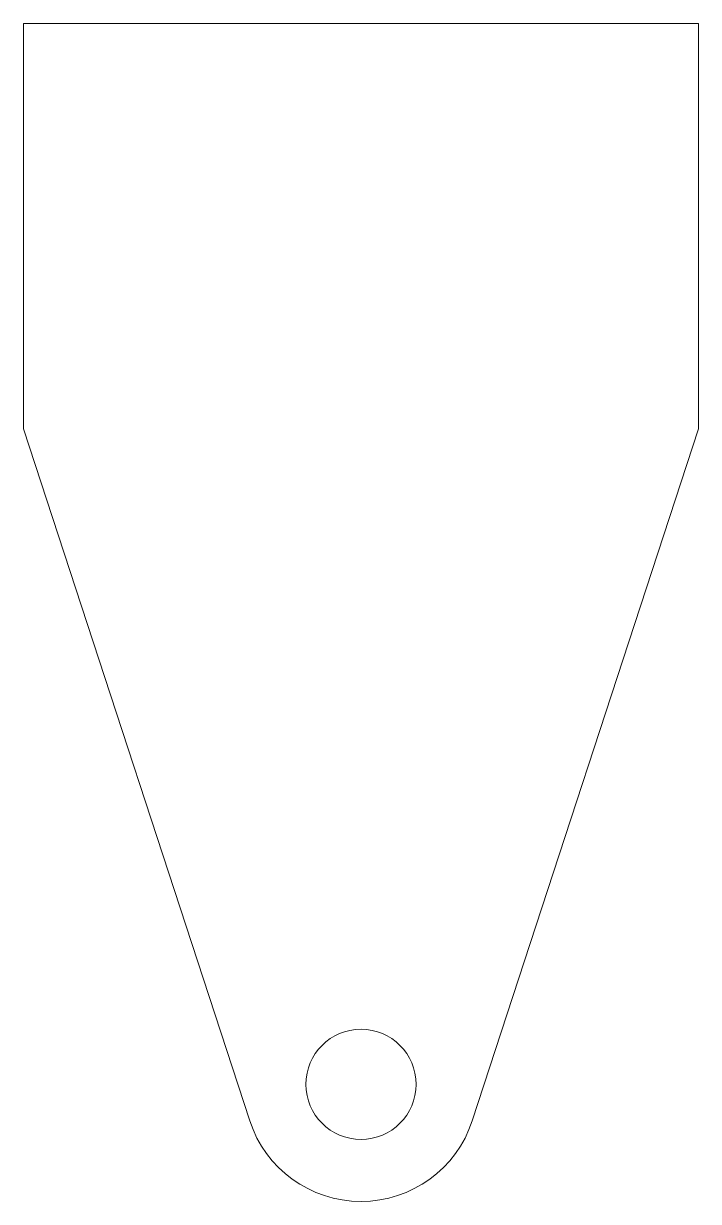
# Model space of a CAD drawing. Header units: millimetres. Extents: x -49 to 49, y -17 to 154.
import ezdxf

# ---------------------------------------------------------------- set-up
doc = ezdxf.new("R2010")
doc.units = ezdxf.units.MM

msp = doc.modelspace()

# ---------------------------------------------------------------- linework, layer by layer
at = {"color": 7, "linetype": 'Continuous', "lineweight": 15}
for p, q in [((49, 154), (-49, 154)), ((-49, 154), (-49, 95.16)), ((49, 95.16), (49, 154)), ((-49, 95.16), (-16.16, -5.28)), ((16.16, -5.28), (49, 95.16))]:
    msp.add_line(p, q, dxfattribs=at)
msp.add_circle((0, 0), 8, dxfattribs=at)
msp.add_arc((0, 0), 17, 198.1062, 341.8938, dxfattribs=at)

doc.saveas('drawing.dxf')
